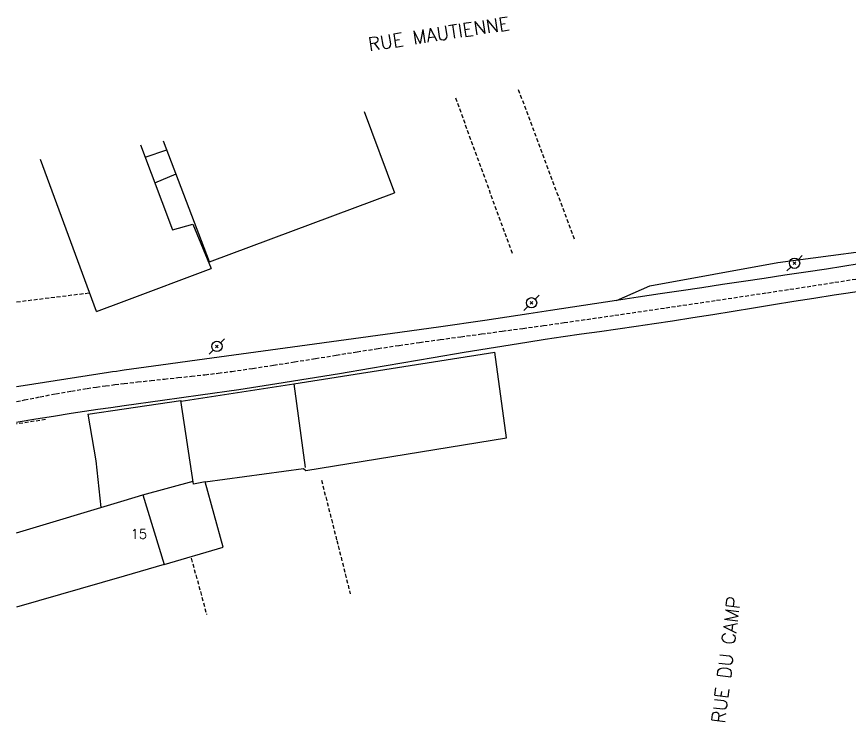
# Model space of a CAD drawing. Header units: millimetres. Extents: x 173000 to 174000, y 134000 to 135000.
# Drawn here: x 173000 to 173108.4, y 134701.7 to 134793.4 of the extents above; entities that cross this region are included whole.
import ezdxf
from ezdxf.enums import TextEntityAlignment as Align

# ---------------------------------------------------------------- set-up
doc = ezdxf.new("R2010")
doc.units = ezdxf.units.MM
doc.linetypes.add('DASHED', pattern=[0.75, 0.5, -0.25])
doc.layers.get('0').update_dxf_attribs({"linetype": 'CONTINUOUS'})
for name, color, linetype in [('W0001', 6, 'DASHED'), ('W0008', 7, 'CONTINUOUS'), ('W0101', 7, 'CONTINUOUS'), ('W0104', 1, 'CONTINUOUS'), ('W0112', 1, 'DASHED'), ('W0330', 7, 'CONTINUOUS'), ('W0473', 7, 'CONTINUOUS'), ('W0989', 7, 'CONTINUOUS'), ('W0991', 7, 'CONTINUOUS')]:
    doc.layers.add(name, color=color, linetype=linetype)
doc.styles.get("Standard").update_dxf_attribs({"font": 'romans.shx', "width": 0.85})

# ---------------------------------------------------------------- blocks, each defined once
blk = doc.blocks.new('T473')
for p, q in [((-0.166667, 0.166667), (0.166667, -0.166667)), ((-0.166667, -0.166667), (0.166667, 0.166667)), ((0.500001, 0.500001), (1.000002, 1.000002)), ((-1.000002, -1.000002), (-0.500001, -0.500001))]:
    blk.add_line(p, q)
blk.add_ellipse((0, 0), major_axis=(0.471405, 0.471405), ratio=1, start_param=5.4977871438, end_param=11.780972451)

msp = doc.modelspace()

# ---------------------------------------------------------------- linework, layer by layer
at = {"layer": 'W0001'}
for points in [[(173014, 134745.68), (173015.75, 134745.88), (173017.5, 134746.07), (173019.25, 134746.26), (173021.01, 134746.44), (173022.76, 134746.63), (173024.51, 134746.82), (173026.26, 134747.03), (173028.01, 134747.26), (173030.73, 134747.65), (173033.46, 134748.06), (173036.18, 134748.49), (173038.9, 134748.93), (173041.62, 134749.37), (173044.34, 134749.81), (173047.06, 134750.23), (173049.79, 134750.64), (173052.47, 134751.03), (173055.16, 134751.4), (173057.85, 134751.77), (173060.54, 134752.13), (173063.23, 134752.49), (173065.92, 134752.86), (173068.6, 134753.22), (173071.29, 134753.6), (173077.91, 134754.56), (173084.54, 134755.53), (173091.15, 134756.51), (173097.77, 134757.5), (173100.7, 134757.94), (173103.63, 134758.39), (173106.56, 134758.85), (173109.49, 134759.31)], [(173000, 134743.34), (173001.02, 134743.54), (173003.06, 134743.95), (173005.09, 134744.34), (173007.14, 134744.7), (173009.18, 134745.03), (173010.39, 134745.21), (173011.59, 134745.38), (173012.79, 134745.53), (173014, 134745.68)]]:
    msp.add_lwpolyline(points, dxfattribs=at)
at = {"layer": 'W0008'}
for points in [[(173109.7, 134761.25), (173107.58, 134760.91), (173105.45, 134760.58), (173102.75, 134760.17), (173100.04, 134759.76), (173097.33, 134759.36), (173094.63, 134758.96), (173091.92, 134758.55), (173089.21, 134758.15), (173086.51, 134757.74), (173083.8, 134757.34), (173080.95, 134756.91), (173078.09, 134756.47), (173075.24, 134756.04), (173072.39, 134755.6), (173069.53, 134755.17), (173066.68, 134754.74), (173063.83, 134754.31), (173060.97, 134753.89), (173054.95, 134753.03), (173048.92, 134752.19), (173042.89, 134751.36), (173036.86, 134750.53), (173034.01, 134750.13), (173031.15, 134749.75), (173028.29, 134749.36), (173025.43, 134748.98), (173022.57, 134748.59), (173019.71, 134748.2), (173016.86, 134747.8), (173014, 134747.4)], [(173014, 134742.82), (173018.97, 134743.52), (173023.94, 134744.21), (173028.91, 134744.92), (173033.87, 134745.66), (173037.95, 134746.31), (173042.02, 134746.98), (173046.09, 134747.67), (173050.15, 134748.37), (173054.22, 134749.07), (173058.28, 134749.76), (173062.35, 134750.43), (173066.43, 134751.08), (173068.8, 134751.44), (173071.17, 134751.79), (173073.54, 134752.14), (173075.91, 134752.47), (173078.29, 134752.81), (173080.66, 134753.15), (173083.03, 134753.49), (173085.4, 134753.85), (173088.04, 134754.26), (173090.67, 134754.68), (173093.3, 134755.11), (173095.93, 134755.54), (173098.56, 134755.97), (173101.19, 134756.39), (173103.82, 134756.8), (173106.46, 134757.2), (173110.34, 134757.77)], [(173014, 134747.4), (173013.49, 134747.32), (173012.99, 134747.25), (173012.48, 134747.18), (173011.98, 134747.1), (173009.2, 134746.69), (173006.42, 134746.26), (173003.64, 134745.82), (173000.86, 134745.38), (173000, 134745.24)], [(173000, 134740.66), (173000.21, 134740.69), (173002.5, 134741.07), (173004.8, 134741.45), (173007.09, 134741.8), (173008.82, 134742.06), (173010.55, 134742.32), (173012.27, 134742.57), (173014, 134742.82)]]:
    msp.add_lwpolyline(points, dxfattribs=at)
at = {"layer": 'W0101'}
for points in [[(173014, 134730.45), (173016.42, 134731.18), (173019.21, 134722.13), (173014, 134720.62)], [(173000, 134726.23), (173014, 134730.45)], [(173014, 134720.62), (173000, 134716.56)]]:
    msp.add_lwpolyline(points, dxfattribs=at)
at = {"layer": 'W0104'}
for points in [[(173045.27, 134781.09), (173049.2, 134770.5)], [(173025.11, 134761.53), (173019.14, 134777.2)], [(173016.12, 134776.75), (173020.3, 134765.66), (173022.95, 134766.41), (173025.35, 134760.66)], [(173016.73, 134775.14), (173019.56, 134776.11)], [(173010.38, 134755.06), (173003.12, 134774.82)], [(173017.98, 134771.8), (173020.75, 134772.98)], [(173025.11, 134761.53), (173049.2, 134770.5)], [(173014, 134756.41), (173025.35, 134760.66)], [(173010.38, 134755.06), (173014, 134756.41)], [(173014, 134742.38), (173021.39, 134743.45), (173021.42, 134743.39), (173036.1, 134745.62), (173062.25, 134749.78)], [(173019.21, 134722.13), (173026.91, 134724.38), (173024.54, 134732.89), (173037.36, 134734.61), (173037.64, 134734.36), (173063.77, 134738.59), (173062.25, 134749.78)], [(173036.1, 134745.62), (173037.56, 134734.76)], [(173024.54, 134732.89), (173023.05, 134732.58), (173021.39, 134743.45)], [(173009.28, 134741.7), (173014, 134742.38)], [(173009.28, 134741.7), (173010.3, 134735.62), (173010.94, 134729.53)], [(173016.42, 134731.18), (173022.99, 134732.97)]]:
    msp.add_lwpolyline(points, dxfattribs=at)
at = {"layer": 'W0112'}
for points in [[(173072.64, 134764.46), (173065.3, 134784.07)], [(173057.14, 134782.86), (173064.56, 134762.51)], [(173000, 134756.31), (173009.38, 134757.47)], [(173003.77, 134740.98), (173000, 134740.42)], [(173039.69, 134733.09), (173041.69, 134725.26), (173043.43, 134718.31)], [(173022.74, 134722.93), (173024.74, 134715.6)]]:
    msp.add_lwpolyline(points, dxfattribs=at)
at = {"layer": 'W0330'}
msp.add_lwpolyline([(173078.1, 134756.48), (173082.45, 134758.39), (173099.11, 134761.41), (173116.87, 134763.76), (173127.46, 134765.2), (173132.64, 134766.37), (173135.68, 134767.48)], dxfattribs=at)

# ---------------------------------------------------------------- block references
at = {"layer": 'W0473'}
for p in [(173101.3, 134761.33), (173067.05, 134756.19), (173026.08, 134750.51)]:
    msp.add_blockref('T473', p, dxfattribs=at)

# ---------------------------------------------------------------- texts
at = {"layer": 'W0989'}
for s, rotation, p in [('RUE MAUTIENNE', 8.5788, (173045.89, 134788.94)), ('RUE DU CAMP', 82.8972, (173092.23, 134701.41))]:
    msp.add_text(s, height=1.75, rotation=rotation, dxfattribs=at).set_placement(p)
at = {"layer": 'W0991'}
msp.add_text('15', height=1.25, dxfattribs=at).set_placement((173015.91, 134726.1), align=Align.MIDDLE_CENTER)

doc.saveas('drawing.dxf')
